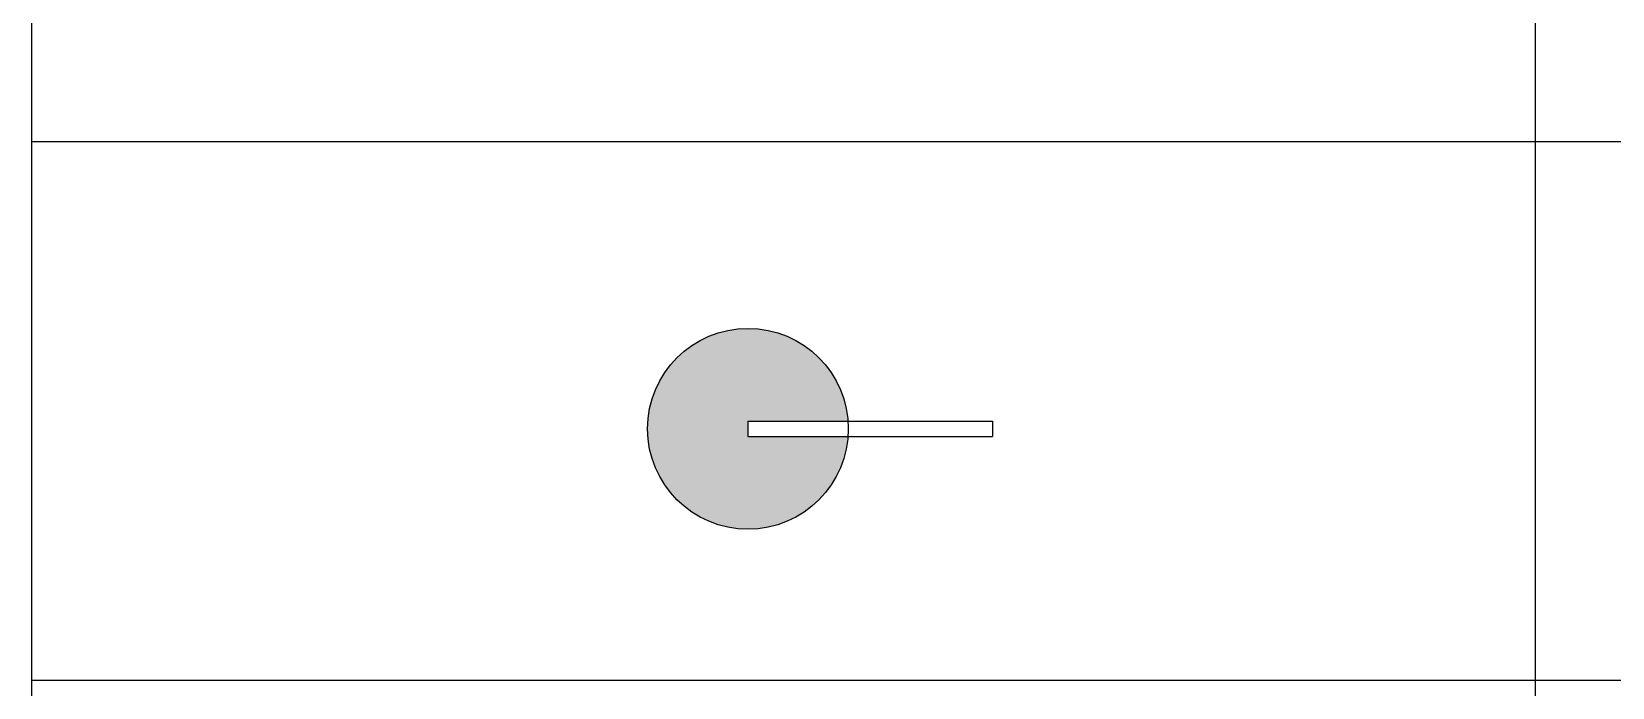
# Model space of a CAD drawing. Header units: inches. Extents: x 9636 to 21597, y -10243 to 557.
# Drawn here: x 12622.6 to 12674.1, y -5616.1 to -5594.8 of the extents above; entities that cross this region are included whole.
import ezdxf

# ---------------------------------------------------------------- set-up
doc = ezdxf.new("R2010")
doc.units = ezdxf.units.IN
doc.header["$MEASUREMENT"] = 0
doc.layers.add('IEL-HATCH-002', color=7, linetype='Continuous')

# ---------------------------------------------------------------- blocks, each defined once
blk = doc.blocks.new('HT')
at = {"layer": 'IEL-HATCH-002', "true_color": 0xf7f281, "transparency": 33554687}
h = blk.add_hatch(color=51, dxfattribs=at)
h.dxf.hatch_style = 1
h.paths.add_polyline_path([(4618.553, 566.675, 0.962396), (4625.074, 566.425), (4621.818, 566.425), (4621.818, 566.925), (4625.074, 566.925, 0.962396)])
for p, q in [((4621.818, 566.925), (4629.77, 566.925)), ((4621.818, 566.925), (4621.818, 566.425)), ((4629.77, 566.925), (4629.77, 566.425)), ((4621.818, 566.425), (4629.771, 566.425))]:
    blk.add_line(p, q)
blk.add_circle((4621.818, 566.675), 3.265)

msp = doc.modelspace()

# ---------------------------------------------------------------- linework, layer by layer
for p, q in [((12622.63, -5537.886), (12622.63, -5756)), ((12671.548, -5537.886), (12671.548, -5756)), ((12768.32, -5598.406), (12622.63, -5598.406)), ((12768.32, -5615.916), (12622.63, -5615.916))]:
    msp.add_line(p, q)

# ---------------------------------------------------------------- block references
msp.add_blockref('HT', (8024.115, -6174.411))

doc.saveas('drawing.dxf')
